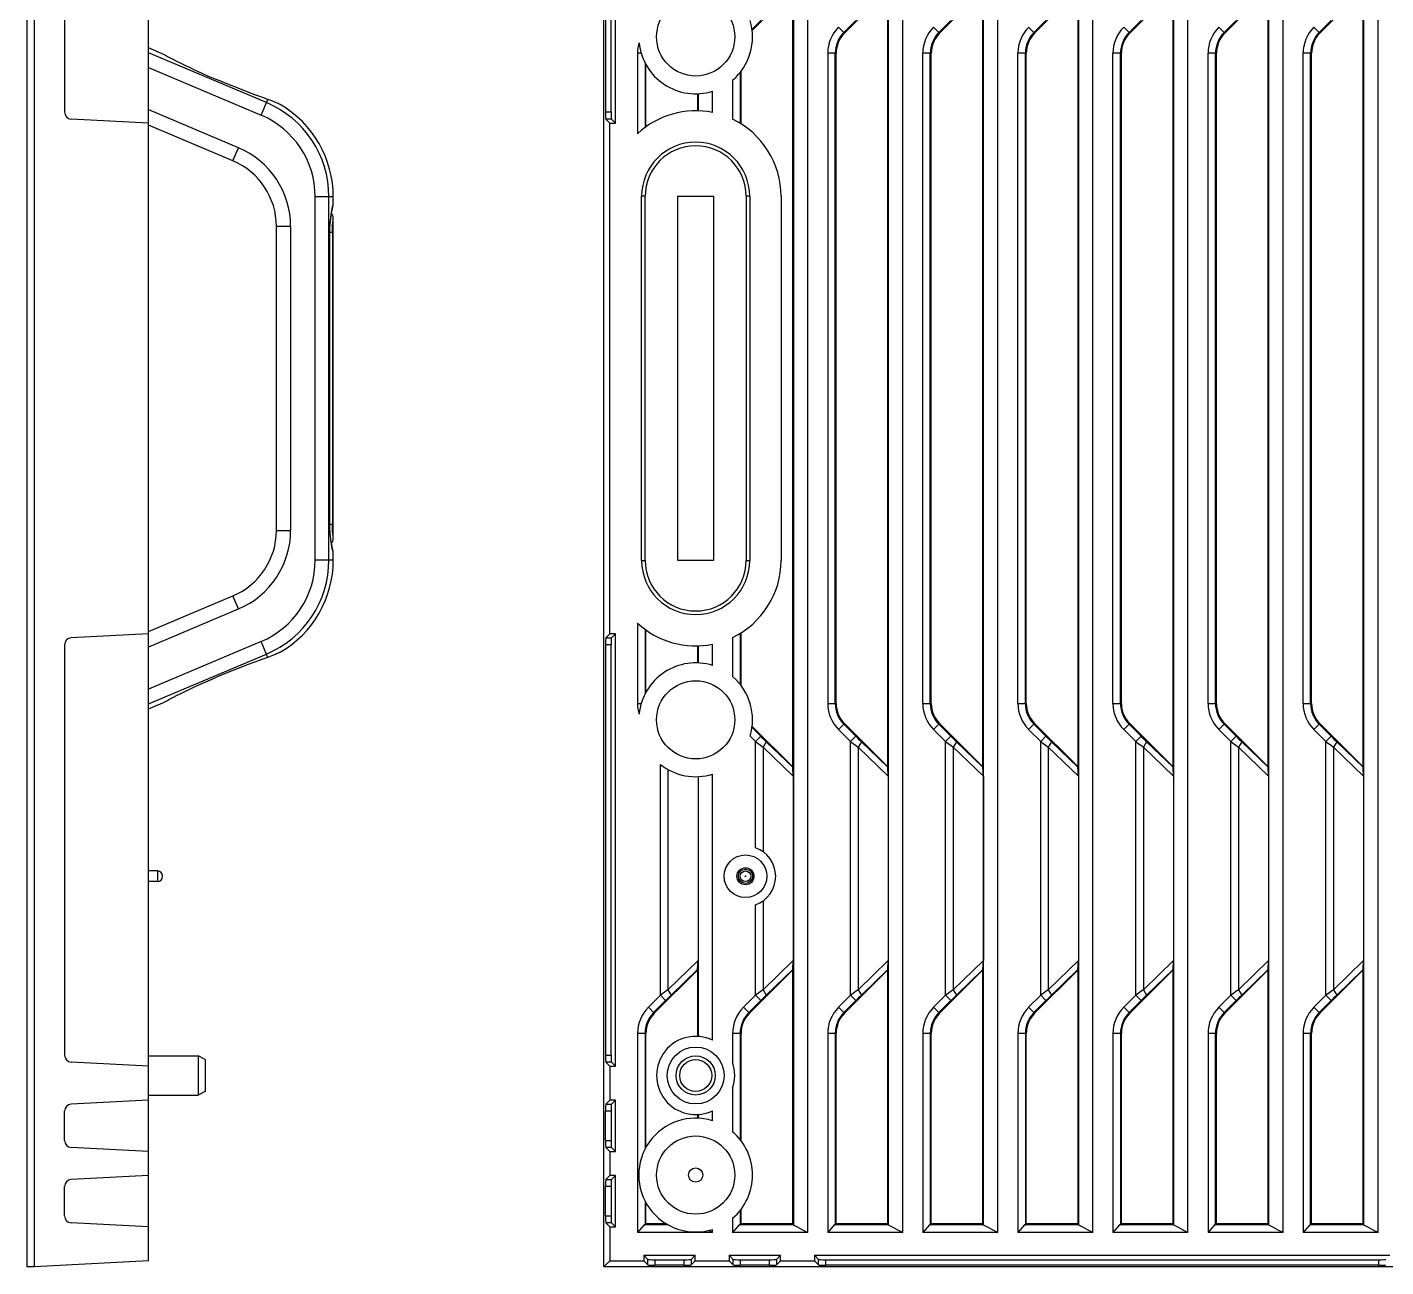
# Model space of a CAD drawing. Header units: millimetres. Extents: x -3132 to 28633, y 682 to 5849.
# Drawn here: x -245.7 to -54.6, y 1456.2 to 1630.4 of the extents above; entities that cross this region are included whole.
import ezdxf

# ---------------------------------------------------------------- set-up
doc = ezdxf.new("R2010")
doc.units = ezdxf.units.MM

msp = doc.modelspace()

# ---------------------------------------------------------------- linework, layer by layer
at = {"linetype": 'Continuous'}
for p, q in [((-245.672, 1456.167), (-245.672, 1705.967)), ((-244.622, 1456.167), (-244.622, 1705.967)), ((-228.622, 1457.006), (-228.622, 1705.128)), ((-164.567, 1456.167), (-164.567, 1705.967)), ((-135.918, 1460.981), (-135.918, 1701.153)), ((-122.548, 1460.981), (-122.548, 1701.153)), ((-109.178, 1460.981), (-109.178, 1701.153)), ((-95.808, 1460.981), (-95.808, 1701.153)), ((-82.438, 1460.981), (-82.438, 1701.153)), ((-69.068, 1460.981), (-69.068, 1701.153)), ((-55.698, 1460.981), (-55.698, 1701.153)), ((-137.911, 1700.247), (-137.911, 1462.047)), ((-124.545, 1462.046), (-124.545, 1700.248)), ((-111.175, 1462.046), (-111.175, 1700.248)), ((-97.805, 1462.046), (-97.805, 1700.248)), ((-84.435, 1462.046), (-84.435, 1700.248)), ((-71.065, 1462.046), (-71.065, 1700.248)), ((-57.695, 1462.046), (-57.695, 1700.248)), ((-162.949, 1616.957), (-162.949, 1677.764)), ((-240.422, 1676.196), (-240.422, 1618.525)), ((-164.347, 1676.196), (-164.347, 1618.525)), ((-163.567, 1618.525), (-163.567, 1676.196)), ((-143.721, 1629.99), (-138.057, 1635.653)), ((-138.057, 1635.653), (-138.057, 1526.481)), ((-130.742, 1629.599), (-124.687, 1635.653)), ((-124.687, 1635.653), (-124.687, 1526.481)), ((-117.372, 1629.599), (-111.317, 1635.653)), ((-111.317, 1635.653), (-111.317, 1526.481)), ((-104.002, 1629.599), (-97.947, 1635.653)), ((-97.947, 1635.653), (-97.947, 1526.481)), ((-90.632, 1629.599), (-84.577, 1635.653)), ((-84.577, 1635.653), (-84.577, 1526.481)), ((-77.262, 1629.599), (-71.207, 1635.653)), ((-71.207, 1635.653), (-71.207, 1526.481)), ((-63.892, 1629.599), (-57.837, 1635.653)), ((-57.837, 1635.653), (-57.837, 1526.481)), ((-143.742, 1630.158), (-142.519, 1631.381)), ((-131.582, 1630.439), (-130.742, 1629.599)), ((-130.837, 1629.693), (-129.149, 1631.381)), ((-118.212, 1630.439), (-117.372, 1629.599)), ((-117.467, 1629.693), (-115.779, 1631.381)), ((-104.842, 1630.439), (-104.002, 1629.599)), ((-104.097, 1629.693), (-102.409, 1631.381)), ((-91.472, 1630.439), (-90.632, 1629.599)), ((-90.727, 1629.693), (-89.039, 1631.381)), ((-78.102, 1630.439), (-77.262, 1629.599)), ((-77.357, 1629.693), (-75.669, 1631.381)), ((-64.732, 1630.439), (-63.892, 1629.599)), ((-63.987, 1629.693), (-62.299, 1631.381)), ((-226.38, 1626.567), (-228.622, 1627.513)), ((-212.034, 1619.841), (-228.622, 1626.838)), ((-226.381, 1626.567), (-226.381, 1626.567)), ((-226.381, 1626.567), (-226.38, 1626.567)), ((-226.243, 1626.492), (-225.957, 1626.337)), ((-159.841, 1626.77), (-159.841, 1615.468)), ((-159.331, 1626.77), (-159.841, 1626.77)), ((-133.101, 1626.77), (-133.101, 1535.364)), ((-131.913, 1626.77), (-133.101, 1626.77)), ((-132.048, 1535.364), (-132.048, 1626.77)), ((-131.913, 1535.364), (-131.913, 1626.77)), ((-119.731, 1535.364), (-119.731, 1626.77)), ((-118.543, 1626.77), (-119.731, 1626.77)), ((-118.678, 1535.364), (-118.678, 1626.77)), ((-118.543, 1535.364), (-118.543, 1626.77)), ((-106.361, 1535.364), (-106.361, 1626.77)), ((-105.173, 1626.77), (-106.361, 1626.77)), ((-105.308, 1535.364), (-105.308, 1626.77)), ((-105.173, 1535.364), (-105.173, 1626.77)), ((-92.991, 1535.364), (-92.991, 1626.77)), ((-91.803, 1626.77), (-92.991, 1626.77)), ((-91.938, 1535.364), (-91.938, 1626.77)), ((-91.803, 1535.364), (-91.803, 1626.77)), ((-79.621, 1535.364), (-79.621, 1626.77)), ((-78.433, 1626.77), (-79.621, 1626.77)), ((-78.568, 1535.364), (-78.568, 1626.77)), ((-78.433, 1535.364), (-78.433, 1626.77)), ((-66.251, 1535.364), (-66.251, 1626.77)), ((-65.063, 1626.77), (-66.251, 1626.77)), ((-65.198, 1535.364), (-65.198, 1626.77)), ((-65.063, 1535.364), (-65.063, 1626.77)), ((-228.622, 1624.747), (-212.783, 1618.066)), ((-158.788, 1625.42), (-158.788, 1616.34)), ((-158.653, 1616.438), (-158.653, 1625.169)), ((-145.418, 1624.073), (-145.418, 1616.924)), ((-145.283, 1616.841), (-145.283, 1624.246)), ((-146.471, 1622.984), (-146.471, 1617.496)), ((-212.783, 1618.066), (-211.845, 1620.289)), ((-151.427, 1621.072), (-151.427, 1618.676)), ((-151.281, 1618.672), (-151.281, 1621.076)), ((-149.288, 1618.44), (-149.288, 1621.429)), ((-215.958, 1613.488), (-228.568, 1618.807)), ((-164.347, 1618.525), (-163.567, 1618.525)), ((-228.622, 1616.957), (-239.474, 1617.526)), ((-216.736, 1611.646), (-228.622, 1616.659)), ((-163.729, 1616.957), (-164.298, 1617.526)), ((-163.518, 1617.526), (-164.298, 1617.526)), ((-163.729, 1545.174), (-163.729, 1616.957)), ((-163.729, 1616.957), (-162.949, 1616.957)), ((-162.949, 1616.957), (-163.518, 1617.526)), ((-216.736, 1611.646), (-215.958, 1613.488)), ((-205.17, 1555.541), (-205.17, 1606.593)), ((-202.622, 1606.593), (-205.17, 1606.593)), ((-203.243, 1555.541), (-203.243, 1606.593)), ((-202.786, 1604.763), (-202.758, 1604.9)), ((-202.758, 1604.9), (-202.732, 1605.022)), ((-202.732, 1605.022), (-202.709, 1605.127)), ((-202.709, 1605.127), (-202.68, 1605.257)), ((-202.68, 1605.257), (-202.653, 1605.376)), ((-202.622, 1605.567), (-202.622, 1606.593)), ((-159.267, 1555.467), (-159.267, 1606.667)), ((-158.767, 1606.667), (-159.267, 1606.667)), ((-158.767, 1555.467), (-158.767, 1606.667)), ((-154.167, 1555.467), (-154.167, 1606.667)), ((-154.167, 1606.667), (-149.167, 1606.667)), ((-149.167, 1606.667), (-149.167, 1555.467)), ((-144.567, 1606.667), (-144.567, 1555.467)), ((-144.067, 1606.667), (-144.567, 1606.667)), ((-144.067, 1606.667), (-144.067, 1555.467)), ((-139.656, 1606.667), (-139.656, 1555.467)), ((-202.816, 1604.609), (-202.786, 1604.763)), ((-202.622, 1558.571), (-202.622, 1603.563)), ((-210.622, 1559.702), (-210.622, 1602.432)), ((-208.622, 1602.432), (-210.622, 1602.432)), ((-208.622, 1602.432), (-208.622, 1559.702)), ((-203.134, 1560.567), (-203.134, 1601.567)), ((-202.753, 1601.567), (-203.134, 1601.567)), ((-203.118, 1560.453), (-203.119, 1601.567)), ((-202.753, 1601.567), (-202.753, 1560.567)), ((-210.622, 1559.702), (-208.622, 1559.702)), ((-203.134, 1560.567), (-202.753, 1560.567)), ((-202.865, 1557.79), (-202.883, 1557.899)), ((-202.843, 1557.67), (-202.865, 1557.79)), ((-202.823, 1557.559), (-202.843, 1557.67)), ((-202.809, 1557.46), (-202.833, 1557.585)), ((-202.803, 1557.456), (-202.823, 1557.559)), ((-202.786, 1557.346), (-202.809, 1557.46)), ((-202.784, 1557.361), (-202.803, 1557.456)), ((-202.764, 1557.243), (-202.786, 1557.346)), ((-202.766, 1557.274), (-202.784, 1557.361)), ((-202.75, 1557.194), (-202.766, 1557.274)), ((-202.745, 1557.149), (-202.764, 1557.243)), ((-202.727, 1557.087), (-202.75, 1557.194)), ((-202.726, 1557.067), (-202.745, 1557.149)), ((-205.17, 1555.541), (-202.622, 1555.541)), ((-202.707, 1556.995), (-202.727, 1557.087)), ((-202.71, 1556.993), (-202.726, 1557.067)), ((-202.689, 1556.901), (-202.71, 1556.993)), ((-202.684, 1556.895), (-202.707, 1556.995)), ((-202.672, 1556.828), (-202.689, 1556.901)), ((-202.649, 1556.742), (-202.684, 1556.895)), ((-202.656, 1556.762), (-202.672, 1556.828)), ((-202.646, 1556.723), (-202.656, 1556.762)), ((-202.643, 1556.717), (-202.649, 1556.742)), ((-202.622, 1556.567), (-202.648, 1556.666)), ((-202.642, 1556.706), (-202.646, 1556.723)), ((-202.637, 1556.688), (-202.643, 1556.717)), ((-202.64, 1556.701), (-202.642, 1556.706)), ((-202.64, 1556.7), (-202.64, 1556.7)), ((-202.622, 1555.541), (-202.622, 1556.567)), ((-159.267, 1555.467), (-158.767, 1555.467)), ((-149.167, 1555.467), (-154.167, 1555.467)), ((-144.567, 1555.467), (-144.067, 1555.467)), ((-228.622, 1545.475), (-216.736, 1550.488)), ((-215.958, 1548.646), (-216.736, 1550.488)), ((-228.568, 1543.327), (-215.958, 1548.646)), ((-159.841, 1546.666), (-159.841, 1535.364)), ((-158.788, 1545.794), (-158.788, 1536.714)), ((-158.653, 1536.964), (-158.653, 1545.696)), ((-228.622, 1545.174), (-239.474, 1544.605)), ((-212.783, 1544.068), (-228.622, 1537.387)), ((-211.845, 1541.845), (-212.783, 1544.068)), ((-163.729, 1545.174), (-164.298, 1544.605)), ((-164.298, 1544.605), (-163.518, 1544.605)), ((-162.949, 1545.174), (-163.729, 1545.174)), ((-162.949, 1545.174), (-163.518, 1544.605)), ((-162.949, 1484.37), (-162.949, 1545.174)), ((-146.471, 1544.638), (-146.471, 1539.15)), ((-145.418, 1545.21), (-145.418, 1538.061)), ((-145.283, 1537.888), (-145.283, 1545.293)), ((-240.422, 1543.607), (-240.422, 1485.938)), ((-228.622, 1535.296), (-212.034, 1542.293)), ((-210.094, 1542.567), (-210.109, 1542.56)), ((-164.347, 1543.607), (-164.347, 1485.938)), ((-163.567, 1543.607), (-164.347, 1543.607)), ((-163.567, 1485.938), (-163.567, 1543.607)), ((-151.427, 1543.458), (-151.427, 1541.063)), ((-151.281, 1541.058), (-151.281, 1543.462)), ((-149.288, 1540.705), (-149.288, 1543.694)), ((-228.622, 1534.621), (-226.38, 1535.567)), ((-226.381, 1535.567), (-226.368, 1535.574)), ((-226.38, 1535.567), (-226.381, 1535.567)), ((-226.368, 1535.574), (-226.243, 1535.642)), ((-159.841, 1535.364), (-159.331, 1535.364)), ((-133.101, 1535.364), (-131.913, 1535.364)), ((-119.731, 1535.364), (-118.543, 1535.364)), ((-106.361, 1535.364), (-105.173, 1535.364)), ((-92.991, 1535.364), (-91.803, 1535.364)), ((-79.621, 1535.364), (-78.433, 1535.364)), ((-66.251, 1535.364), (-65.063, 1535.364)), ((-130.742, 1532.535), (-131.582, 1531.695)), ((-129.149, 1530.753), (-130.837, 1532.44)), ((-124.687, 1526.481), (-130.742, 1532.535)), ((-117.372, 1532.535), (-118.212, 1531.695)), ((-115.779, 1530.753), (-117.467, 1532.44)), ((-111.317, 1526.481), (-117.372, 1532.535)), ((-104.002, 1532.535), (-104.842, 1531.695)), ((-102.409, 1530.753), (-104.097, 1532.44)), ((-97.947, 1526.481), (-104.002, 1532.535)), ((-90.632, 1532.535), (-91.472, 1531.695)), ((-89.039, 1530.753), (-90.727, 1532.44)), ((-84.577, 1526.481), (-90.632, 1532.535)), ((-77.262, 1532.535), (-78.102, 1531.695)), ((-75.669, 1530.753), (-77.357, 1532.44)), ((-71.207, 1526.481), (-77.262, 1532.535)), ((-63.892, 1532.535), (-64.732, 1531.695)), ((-62.299, 1530.753), (-63.987, 1532.44)), ((-57.837, 1526.481), (-63.892, 1532.535)), ((-144.009, 1530.753), (-143.264, 1530.008)), ((-142.519, 1530.753), (-143.742, 1531.976)), ((-138.057, 1526.481), (-143.721, 1532.144)), ((-143.264, 1530.008), (-142.519, 1530.753)), ((-131.582, 1531.695), (-129.894, 1530.008)), ((-129.894, 1530.008), (-129.149, 1530.753)), ((-118.212, 1531.695), (-116.524, 1530.008)), ((-116.524, 1530.008), (-115.779, 1530.753)), ((-104.842, 1531.695), (-103.154, 1530.008)), ((-103.154, 1530.008), (-102.409, 1530.753)), ((-91.472, 1531.695), (-89.784, 1530.008)), ((-89.784, 1530.008), (-89.039, 1530.753)), ((-78.102, 1531.695), (-76.414, 1530.008)), ((-76.414, 1530.008), (-75.669, 1530.753)), ((-64.732, 1531.695), (-63.044, 1530.008)), ((-63.044, 1530.008), (-62.299, 1530.753)), ((-143.264, 1515.079), (-143.264, 1530.008)), ((-141.733, 1529.98), (-142.195, 1529.235)), ((-142.195, 1529.235), (-137.954, 1525.139)), ((-142.195, 1529.235), (-142.195, 1514.524)), ((-138.022, 1526.397), (-141.733, 1529.98)), ((-129.894, 1494.339), (-129.894, 1530.008)), ((-128.363, 1529.98), (-128.825, 1529.235)), ((-128.825, 1529.235), (-124.584, 1525.139)), ((-128.825, 1529.235), (-128.825, 1495.112)), ((-124.652, 1526.397), (-128.363, 1529.98)), ((-116.524, 1494.339), (-116.524, 1530.008)), ((-114.993, 1529.98), (-115.455, 1529.235)), ((-115.455, 1529.235), (-111.214, 1525.139)), ((-115.455, 1529.235), (-115.455, 1495.112)), ((-111.282, 1526.397), (-114.993, 1529.98)), ((-103.154, 1494.339), (-103.154, 1530.008)), ((-101.623, 1529.98), (-102.085, 1529.235)), ((-102.085, 1529.235), (-97.844, 1525.139)), ((-102.085, 1529.235), (-102.085, 1495.112)), ((-97.912, 1526.397), (-101.623, 1529.98)), ((-89.784, 1494.339), (-89.784, 1530.008)), ((-88.253, 1529.98), (-88.715, 1529.235)), ((-88.715, 1529.235), (-84.474, 1525.139)), ((-88.715, 1529.235), (-88.715, 1495.112)), ((-84.542, 1526.397), (-88.253, 1529.98)), ((-76.414, 1494.339), (-76.414, 1530.008)), ((-74.883, 1529.98), (-75.345, 1529.235)), ((-75.345, 1529.235), (-71.104, 1525.139)), ((-75.345, 1529.235), (-75.345, 1495.112)), ((-71.172, 1526.397), (-74.883, 1529.98)), ((-63.044, 1494.339), (-63.044, 1530.008)), ((-61.513, 1529.98), (-61.975, 1529.235)), ((-61.975, 1529.235), (-57.734, 1525.139)), ((-61.975, 1529.235), (-61.975, 1495.112)), ((-57.802, 1526.397), (-61.513, 1529.98)), ((-156.634, 1494.339), (-156.634, 1526.795)), ((-155.565, 1526.081), (-155.565, 1495.112)), ((-151.324, 1525.074), (-151.324, 1499.208)), ((-151.281, 1488.553), (-151.281, 1525.076)), ((-149.288, 1488.026), (-149.288, 1525.429)), ((-138.057, 1526.481), (-138.022, 1526.397)), ((-137.954, 1525.139), (-138.022, 1526.397)), ((-137.954, 1525.139), (-137.954, 1499.208)), ((-124.584, 1525.139), (-124.652, 1526.397)), ((-124.584, 1525.139), (-124.584, 1499.208)), ((-111.317, 1526.481), (-111.282, 1526.397)), ((-111.214, 1525.139), (-111.282, 1526.397)), ((-111.214, 1525.139), (-111.214, 1499.208)), ((-97.947, 1526.481), (-97.912, 1526.397)), ((-97.844, 1525.139), (-97.912, 1526.397)), ((-97.844, 1525.139), (-97.844, 1499.208)), ((-84.474, 1525.139), (-84.542, 1526.397)), ((-84.474, 1525.139), (-84.474, 1499.208)), ((-71.104, 1525.139), (-71.172, 1526.397)), ((-71.104, 1525.139), (-71.104, 1499.208)), ((-57.837, 1526.481), (-57.802, 1526.397)), ((-57.734, 1525.139), (-57.802, 1526.397)), ((-57.734, 1525.139), (-57.734, 1499.208)), ((-227.322, 1511.817), (-228.622, 1511.817)), ((-227.322, 1510.317), (-227.322, 1511.817)), ((-227.322, 1510.317), (-228.622, 1510.317)), ((-226.622, 1511.017), (-226.622, 1511.117)), ((-142.195, 1507.61), (-142.195, 1495.112)), ((-143.264, 1494.339), (-143.264, 1507.055)), ((-151.324, 1499.208), (-155.565, 1495.112)), ((-155.103, 1494.367), (-151.392, 1497.95)), ((-151.427, 1497.866), (-151.392, 1497.95)), ((-151.392, 1497.95), (-151.324, 1499.208)), ((-137.954, 1499.208), (-142.195, 1495.112)), ((-141.733, 1494.367), (-138.022, 1497.95)), ((-138.057, 1497.866), (-138.022, 1497.95)), ((-138.022, 1497.95), (-137.954, 1499.208)), ((-124.584, 1499.208), (-128.825, 1495.112)), ((-128.363, 1494.367), (-124.652, 1497.95)), ((-124.652, 1497.95), (-124.584, 1499.208)), ((-111.214, 1499.208), (-115.455, 1495.112)), ((-114.993, 1494.367), (-111.282, 1497.95)), ((-111.317, 1497.866), (-111.282, 1497.95)), ((-111.282, 1497.95), (-111.214, 1499.208)), ((-97.844, 1499.208), (-102.085, 1495.112)), ((-101.623, 1494.367), (-97.912, 1497.95)), ((-97.947, 1497.866), (-97.912, 1497.95)), ((-97.912, 1497.95), (-97.844, 1499.208)), ((-84.474, 1499.208), (-88.715, 1495.112)), ((-88.253, 1494.367), (-84.542, 1497.95)), ((-84.577, 1497.866), (-84.542, 1497.95)), ((-84.542, 1497.95), (-84.474, 1499.208)), ((-71.104, 1499.208), (-75.345, 1495.112)), ((-74.883, 1494.367), (-71.172, 1497.95)), ((-71.207, 1497.866), (-71.172, 1497.95)), ((-71.172, 1497.95), (-71.104, 1499.208)), ((-57.734, 1499.208), (-61.975, 1495.112)), ((-61.513, 1494.367), (-57.802, 1497.95)), ((-57.837, 1497.866), (-57.802, 1497.95)), ((-57.802, 1497.95), (-57.734, 1499.208)), ((-157.482, 1491.812), (-151.427, 1497.866)), ((-151.427, 1497.866), (-151.427, 1488.562)), ((-144.112, 1491.812), (-138.057, 1497.866)), ((-138.057, 1497.866), (-138.057, 1462.199)), ((-130.742, 1491.812), (-124.687, 1497.866)), ((-124.687, 1497.866), (-124.687, 1462.199)), ((-117.372, 1491.812), (-111.317, 1497.866)), ((-111.317, 1497.866), (-111.317, 1462.199)), ((-104.002, 1491.812), (-97.947, 1497.866)), ((-97.947, 1497.866), (-97.947, 1462.199)), ((-90.632, 1491.812), (-84.577, 1497.866)), ((-84.577, 1497.866), (-84.577, 1462.199)), ((-77.262, 1491.812), (-71.207, 1497.866)), ((-71.207, 1497.866), (-71.207, 1462.199)), ((-63.892, 1491.812), (-57.837, 1497.866)), ((-57.837, 1497.866), (-57.837, 1462.199)), ((-156.634, 1494.339), (-158.322, 1492.652)), ((-155.889, 1493.594), (-156.634, 1494.339)), ((-155.565, 1495.112), (-155.103, 1494.367)), ((-143.264, 1494.339), (-144.952, 1492.652)), ((-142.519, 1493.594), (-143.264, 1494.339)), ((-142.195, 1495.112), (-141.733, 1494.367)), ((-129.894, 1494.339), (-131.582, 1492.652)), ((-129.149, 1493.594), (-129.894, 1494.339)), ((-128.825, 1495.112), (-128.363, 1494.367)), ((-116.524, 1494.339), (-118.212, 1492.652)), ((-115.779, 1493.594), (-116.524, 1494.339)), ((-115.455, 1495.112), (-114.993, 1494.367)), ((-103.154, 1494.339), (-104.842, 1492.652)), ((-102.409, 1493.594), (-103.154, 1494.339)), ((-102.085, 1495.112), (-101.623, 1494.367)), ((-89.784, 1494.339), (-91.472, 1492.652)), ((-89.039, 1493.594), (-89.784, 1494.339)), ((-88.715, 1495.112), (-88.253, 1494.367)), ((-76.414, 1494.339), (-78.102, 1492.652)), ((-75.669, 1493.594), (-76.414, 1494.339)), ((-75.345, 1495.112), (-74.883, 1494.367)), ((-63.044, 1494.339), (-64.732, 1492.652)), ((-62.299, 1493.594), (-63.044, 1494.339)), ((-61.975, 1495.112), (-61.513, 1494.367)), ((-158.322, 1492.652), (-157.482, 1491.812)), ((-155.889, 1493.594), (-157.577, 1491.906)), ((-144.952, 1492.652), (-144.112, 1491.812)), ((-142.519, 1493.594), (-144.207, 1491.906)), ((-131.582, 1492.652), (-130.742, 1491.812)), ((-129.149, 1493.594), (-130.837, 1491.906)), ((-118.212, 1492.652), (-117.372, 1491.812)), ((-115.779, 1493.594), (-117.467, 1491.906)), ((-104.842, 1492.652), (-104.002, 1491.812)), ((-102.409, 1493.594), (-104.097, 1491.906)), ((-91.472, 1492.652), (-90.632, 1491.812)), ((-89.039, 1493.594), (-90.727, 1491.906)), ((-78.102, 1492.652), (-77.262, 1491.812)), ((-77.357, 1491.906), (-75.669, 1493.594)), ((-64.732, 1492.652), (-63.892, 1491.812)), ((-63.987, 1491.906), (-62.299, 1493.594)), ((-159.841, 1488.983), (-159.841, 1460.981)), ((-158.653, 1488.983), (-159.841, 1488.983)), ((-158.788, 1488.983), (-158.788, 1472.714)), ((-158.653, 1472.964), (-158.653, 1488.983)), ((-146.471, 1488.983), (-146.471, 1484.87)), ((-145.283, 1488.983), (-146.471, 1488.983)), ((-145.418, 1488.983), (-145.418, 1474.061)), ((-145.283, 1473.888), (-145.283, 1488.983)), ((-133.101, 1488.983), (-133.101, 1460.981)), ((-131.913, 1488.983), (-133.101, 1488.983)), ((-132.048, 1488.983), (-132.048, 1462.065)), ((-131.913, 1462.199), (-131.913, 1488.983)), ((-118.543, 1488.983), (-119.731, 1488.983)), ((-119.731, 1488.983), (-119.731, 1460.981)), ((-118.678, 1488.983), (-118.678, 1462.065)), ((-118.543, 1462.199), (-118.543, 1488.983)), ((-105.173, 1488.983), (-106.361, 1488.983)), ((-106.361, 1488.983), (-106.361, 1460.981)), ((-105.308, 1488.983), (-105.308, 1462.065)), ((-105.173, 1462.199), (-105.173, 1488.983)), ((-91.803, 1488.983), (-92.991, 1488.983)), ((-92.991, 1488.983), (-92.991, 1460.981)), ((-91.938, 1488.983), (-91.938, 1462.065)), ((-91.803, 1462.199), (-91.803, 1488.983)), ((-78.433, 1488.983), (-79.621, 1488.983)), ((-79.621, 1488.983), (-79.621, 1460.981)), ((-78.568, 1462.065), (-78.568, 1488.983)), ((-78.433, 1462.199), (-78.433, 1488.983)), ((-65.063, 1488.983), (-66.251, 1488.983)), ((-66.251, 1488.983), (-66.251, 1460.981)), ((-65.198, 1462.065), (-65.198, 1488.983)), ((-65.063, 1462.199), (-65.063, 1488.983)), ((-228.622, 1484.37), (-239.474, 1484.939)), ((-228.622, 1485.817), (-221.622, 1485.817)), ((-220.622, 1485.317), (-221.622, 1485.817)), ((-221.622, 1485.817), (-221.622, 1480.317)), ((-220.622, 1485.317), (-220.622, 1480.817)), ((-164.347, 1485.938), (-163.567, 1485.938)), ((-163.729, 1484.37), (-164.298, 1484.939)), ((-163.518, 1484.939), (-164.298, 1484.939)), ((-162.949, 1484.37), (-163.518, 1484.939)), ((-163.729, 1484.37), (-163.729, 1479.607)), ((-163.729, 1484.37), (-162.949, 1484.37)), ((-220.622, 1480.817), (-221.622, 1480.317)), ((-146.471, 1481.264), (-146.471, 1475.15)), ((-228.622, 1479.607), (-239.474, 1479.038)), ((-228.622, 1480.317), (-221.622, 1480.317)), ((-163.729, 1479.607), (-164.298, 1479.038)), ((-164.298, 1479.038), (-163.518, 1479.038)), ((-162.949, 1479.607), (-163.729, 1479.607)), ((-162.949, 1479.607), (-163.518, 1479.038)), ((-162.949, 1472.37), (-162.949, 1479.607)), ((-240.422, 1473.938), (-240.422, 1478.04)), ((-164.347, 1473.938), (-164.347, 1478.04)), ((-163.567, 1478.04), (-164.347, 1478.04)), ((-163.567, 1478.04), (-163.567, 1473.938)), ((-151.427, 1477.572), (-151.427, 1477.063)), ((-151.281, 1477.058), (-151.281, 1477.581)), ((-149.288, 1476.705), (-149.288, 1478.108)), ((-164.347, 1473.938), (-163.567, 1473.938)), ((-228.622, 1472.37), (-239.474, 1472.939)), ((-163.729, 1472.37), (-164.298, 1472.939)), ((-163.518, 1472.939), (-164.298, 1472.939)), ((-163.729, 1472.37), (-163.729, 1469.006)), ((-163.729, 1472.37), (-162.949, 1472.37)), ((-162.949, 1472.37), (-163.518, 1472.939)), ((-240.422, 1463.336), (-240.422, 1467.438)), ((-228.622, 1469.006), (-239.474, 1468.437)), ((-164.347, 1463.336), (-164.347, 1467.438)), ((-163.567, 1467.438), (-164.347, 1467.438)), ((-163.729, 1469.006), (-164.298, 1468.437)), ((-164.298, 1468.437), (-163.518, 1468.437)), ((-162.949, 1469.006), (-163.729, 1469.006)), ((-163.567, 1467.438), (-163.567, 1463.336)), ((-162.949, 1469.006), (-163.518, 1468.437)), ((-162.949, 1461.769), (-162.949, 1469.006)), ((-158.788, 1465.42), (-158.788, 1462.065)), ((-158.653, 1462.199), (-158.653, 1465.169)), ((-145.418, 1464.073), (-145.418, 1462.065)), ((-145.283, 1462.199), (-145.283, 1464.246)), ((-228.622, 1461.769), (-239.474, 1462.337)), ((-164.347, 1463.336), (-163.567, 1463.336)), ((-163.729, 1461.769), (-164.298, 1462.337)), ((-163.518, 1462.337), (-164.298, 1462.337)), ((-163.729, 1461.769), (-163.729, 1457.006)), ((-163.729, 1461.769), (-162.949, 1461.769)), ((-162.949, 1461.769), (-163.518, 1462.337)), ((-158.917, 1462.055), (-159.841, 1460.981)), ((-158.917, 1462.055), (-158.788, 1462.065)), ((-155.518, 1462.055), (-158.917, 1462.055)), ((-158.788, 1462.065), (-158.653, 1462.199)), ((-155.77, 1462.199), (-158.653, 1462.199)), ((-146.471, 1462.984), (-146.471, 1460.981)), ((-145.547, 1462.055), (-146.471, 1460.981)), ((-145.547, 1462.055), (-145.418, 1462.065)), ((-137.915, 1462.053), (-145.547, 1462.055)), ((-145.418, 1462.065), (-145.283, 1462.199)), ((-138.057, 1462.199), (-145.283, 1462.199)), ((-132.177, 1462.055), (-133.101, 1460.981)), ((-132.177, 1462.055), (-132.048, 1462.065)), ((-124.545, 1462.053), (-132.177, 1462.055)), ((-132.048, 1462.065), (-131.913, 1462.199)), ((-124.687, 1462.199), (-131.913, 1462.199)), ((-118.807, 1462.055), (-119.731, 1460.981)), ((-118.807, 1462.055), (-118.678, 1462.065)), ((-111.175, 1462.053), (-118.807, 1462.055)), ((-118.678, 1462.065), (-118.543, 1462.199)), ((-111.317, 1462.199), (-118.543, 1462.199)), ((-105.437, 1462.055), (-106.361, 1460.981)), ((-105.437, 1462.055), (-105.308, 1462.065)), ((-97.805, 1462.053), (-105.437, 1462.055)), ((-105.308, 1462.065), (-105.173, 1462.199)), ((-97.947, 1462.199), (-105.173, 1462.199)), ((-92.067, 1462.055), (-92.991, 1460.981)), ((-92.067, 1462.055), (-91.938, 1462.065)), ((-84.435, 1462.053), (-92.067, 1462.055)), ((-91.938, 1462.065), (-91.803, 1462.199)), ((-84.577, 1462.199), (-91.803, 1462.199)), ((-78.697, 1462.055), (-79.621, 1460.981)), ((-78.697, 1462.055), (-78.568, 1462.065)), ((-71.065, 1462.053), (-78.697, 1462.055)), ((-78.568, 1462.065), (-78.433, 1462.199)), ((-71.207, 1462.199), (-78.433, 1462.199)), ((-65.327, 1462.055), (-66.251, 1460.981)), ((-65.327, 1462.055), (-65.198, 1462.065)), ((-57.695, 1462.053), (-65.327, 1462.055)), ((-65.198, 1462.065), (-65.063, 1462.199)), ((-57.837, 1462.199), (-65.063, 1462.199)), ((-149.288, 1460.981), (-159.841, 1460.981)), ((-149.288, 1460.981), (-149.85, 1461.276)), ((-149.288, 1460.981), (-149.288, 1461.429)), ((-135.918, 1460.981), (-146.471, 1460.981)), ((-122.548, 1460.981), (-133.101, 1460.981)), ((-109.178, 1460.981), (-119.731, 1460.981)), ((-95.808, 1460.981), (-106.361, 1460.981)), ((-82.438, 1460.981), (-92.991, 1460.981)), ((-69.068, 1460.981), (-79.621, 1460.981)), ((-55.698, 1460.981), (-66.251, 1460.981)), ((-158.966, 1457.785), (-158.397, 1457.217)), ((-158.966, 1457.785), (-158.966, 1457.006)), ((-158.966, 1457.785), (-151.729, 1457.785)), ((-151.729, 1457.785), (-152.298, 1457.217)), ((-151.729, 1457.006), (-151.729, 1457.785)), ((-146.966, 1457.785), (-146.397, 1457.217)), ((-146.966, 1457.785), (-139.729, 1457.785)), ((-146.966, 1457.785), (-146.966, 1457.006)), ((-139.729, 1457.785), (-140.298, 1457.217)), ((-139.729, 1457.006), (-139.729, 1457.785)), ((-134.966, 1457.785), (-134.397, 1457.217)), ((-134.966, 1457.785), (-54.049, 1457.785)), ((-134.966, 1457.785), (-134.966, 1457.006)), ((-244.622, 1456.167), (-245.672, 1456.167)), ((-228.622, 1457.006), (-244.622, 1456.167)), ((-163.729, 1457.006), (-164.567, 1456.167)), ((85.233, 1456.167), (-164.567, 1456.167)), ((-163.729, 1457.006), (-158.966, 1457.006)), ((-158.966, 1457.006), (-158.397, 1456.437)), ((-158.397, 1456.437), (-158.397, 1457.217)), ((-157.398, 1457.167), (-157.398, 1456.387)), ((-157.398, 1457.167), (-153.296, 1457.167)), ((-153.296, 1456.387), (-157.398, 1456.387)), ((-153.296, 1456.387), (-153.296, 1457.167)), ((-152.298, 1457.217), (-152.298, 1456.437)), ((-151.729, 1457.006), (-152.298, 1456.437)), ((-151.729, 1457.006), (-146.966, 1457.006)), ((-146.966, 1457.006), (-146.397, 1456.437)), ((-146.397, 1456.437), (-146.397, 1457.217)), ((-145.398, 1457.167), (-141.296, 1457.167)), ((-145.398, 1457.167), (-145.398, 1456.387)), ((-141.296, 1456.387), (-145.398, 1456.387)), ((-141.296, 1456.387), (-141.296, 1457.167)), ((-140.298, 1457.217), (-140.298, 1456.437)), ((-139.729, 1457.006), (-140.298, 1456.437)), ((-139.729, 1457.006), (-134.966, 1457.006)), ((-134.966, 1457.006), (-134.397, 1456.437)), ((-134.397, 1456.437), (-134.397, 1457.217)), ((-133.398, 1457.167), (-55.616, 1457.167)), ((-133.398, 1457.167), (-133.398, 1456.387)), ((-55.616, 1456.387), (-133.398, 1456.387)), ((-55.616, 1456.387), (-55.616, 1457.167))]:
    msp.add_line(p, q, dxfattribs=at)
for points in [[(-226.381, 1626.567), (-226.368, 1626.56), (-226.243, 1626.492)], [(-225.957, 1626.337), (-225.736, 1626.22), (-225.453, 1626.07), (-225.103, 1625.888), (-224.681, 1625.672), (-224.181, 1625.421), (-223.594, 1625.132), (-222.913, 1624.804), (-222.126, 1624.434), (-221.226, 1624.023), (-220.198, 1623.568), (-219.029, 1623.067)], [(-211.845, 1620.289), (-212.676, 1620.588), (-213.64, 1620.942), (-214.748, 1621.357), (-216.018, 1621.846), (-217.466, 1622.421), (-219.029, 1623.067)], [(-210.241, 1619.634), (-210.364, 1619.69), (-210.535, 1619.767), (-210.763, 1619.865), (-211.053, 1619.986), (-211.412, 1620.128), (-211.845, 1620.289)], [(-210.094, 1619.567), (-210.109, 1619.574), (-210.241, 1619.634)], [(-203.134, 1601.567), (-203.11, 1602.427), (-203.037, 1603.295), (-202.935, 1604.051), (-202.822, 1604.685), (-202.719, 1605.169)], [(-203.119, 1601.567), (-203.103, 1602.271), (-203.041, 1603.119), (-202.945, 1603.892), (-202.834, 1604.545), (-202.732, 1605.04), (-202.662, 1605.347), (-202.636, 1605.448)], [(-202.719, 1605.169), (-202.648, 1605.466), (-202.622, 1605.567)], [(-202.653, 1605.376), (-202.645, 1605.412), (-202.642, 1605.425), (-202.636, 1605.45)], [(-202.636, 1605.45), (-202.634, 1605.457), (-202.632, 1605.467), (-202.628, 1605.488), (-202.624, 1605.529), (-202.622, 1605.567)], [(-202.622, 1603.563), (-202.624, 1603.617), (-202.63, 1603.688), (-202.642, 1603.762), (-202.661, 1603.838), (-202.686, 1603.915), (-202.719, 1603.993), (-202.76, 1604.07), (-202.809, 1604.145), (-202.866, 1604.218), (-202.886, 1604.238)], [(-202.883, 1604.236), (-202.88, 1604.252), (-202.864, 1604.347), (-202.848, 1604.439), (-202.832, 1604.526), (-202.816, 1604.609)], [(-202.753, 1601.567), (-202.745, 1602.059), (-202.722, 1602.536), (-202.689, 1602.955), (-202.656, 1603.284), (-202.632, 1603.492), (-202.622, 1603.563)], [(-202.648, 1556.666), (-202.718, 1556.962), (-202.822, 1557.449), (-202.936, 1558.09), (-203.039, 1558.851), (-203.111, 1559.718), (-203.134, 1560.567)], [(-202.833, 1557.585), (-202.858, 1557.721), (-202.871, 1557.793), (-202.884, 1557.868), (-202.898, 1557.946), (-202.911, 1558.026), (-202.924, 1558.109), (-202.938, 1558.196), (-202.951, 1558.285), (-202.964, 1558.376), (-202.977, 1558.471), (-202.99, 1558.568), (-203.002, 1558.668), (-203.015, 1558.771), (-203.026, 1558.877), (-203.038, 1558.985), (-203.049, 1559.095), (-203.059, 1559.208), (-203.069, 1559.324), (-203.078, 1559.441), (-203.086, 1559.561), (-203.093, 1559.683), (-203.1, 1559.807), (-203.106, 1559.933), (-203.11, 1560.061), (-203.114, 1560.19), (-203.117, 1560.321), (-203.118, 1560.453)], [(-202.622, 1558.571), (-202.632, 1558.643), (-202.656, 1558.852), (-202.69, 1559.18), (-202.722, 1559.6), (-202.745, 1560.077), (-202.753, 1560.567)], [(-202.889, 1557.893), (-202.862, 1557.921), (-202.804, 1557.996), (-202.755, 1558.073), (-202.714, 1558.152), (-202.681, 1558.232), (-202.657, 1558.311), (-202.639, 1558.388), (-202.628, 1558.461), (-202.623, 1558.53), (-202.622, 1558.571)], [(-202.622, 1556.567), (-202.624, 1556.616), (-202.629, 1556.65), (-202.632, 1556.666), (-202.634, 1556.674), (-202.635, 1556.679), (-202.637, 1556.688)], [(-211.845, 1541.845), (-212.676, 1541.546), (-213.64, 1541.192), (-214.748, 1540.777), (-216.018, 1540.289), (-217.466, 1539.713), (-219.029, 1539.067)], [(-210.109, 1542.56), (-210.241, 1542.5), (-210.364, 1542.444), (-210.536, 1542.367), (-210.763, 1542.269), (-211.053, 1542.148), (-211.412, 1542.006), (-211.845, 1541.845)], [(-226.243, 1535.642), (-225.957, 1535.797), (-225.736, 1535.914), (-225.453, 1536.064), (-225.103, 1536.246), (-224.681, 1536.462), (-224.181, 1536.713), (-223.594, 1537.002), (-222.912, 1537.331), (-222.126, 1537.7), (-221.225, 1538.111), (-220.198, 1538.566), (-219.029, 1539.067)], [(-141.733, 1529.98), (-141.987, 1530.227), (-142.249, 1530.485), (-142.519, 1530.753)], [(-128.363, 1529.98), (-128.617, 1530.227), (-128.879, 1530.485), (-129.149, 1530.753)], [(-114.993, 1529.98), (-115.247, 1530.227), (-115.509, 1530.485), (-115.779, 1530.753)], [(-101.623, 1529.98), (-101.877, 1530.227), (-102.139, 1530.485), (-102.409, 1530.753)], [(-88.253, 1529.98), (-88.507, 1530.227), (-88.769, 1530.485), (-89.039, 1530.753)], [(-74.883, 1529.98), (-75.137, 1530.227), (-75.399, 1530.485), (-75.669, 1530.753)], [(-61.513, 1529.98), (-61.767, 1530.227), (-62.029, 1530.485), (-62.299, 1530.753)], [(-143.264, 1530.008), (-142.901, 1529.743), (-142.545, 1529.485), (-142.195, 1529.235)], [(-129.894, 1530.008), (-129.531, 1529.743), (-129.175, 1529.485), (-128.825, 1529.235)], [(-116.524, 1530.008), (-116.161, 1529.743), (-115.805, 1529.485), (-115.455, 1529.235)], [(-103.154, 1530.008), (-102.791, 1529.743), (-102.435, 1529.485), (-102.085, 1529.235)], [(-89.784, 1530.008), (-89.421, 1529.743), (-89.065, 1529.485), (-88.715, 1529.235)], [(-76.414, 1530.008), (-76.051, 1529.743), (-75.695, 1529.485), (-75.345, 1529.235)], [(-63.044, 1530.008), (-62.681, 1529.743), (-62.325, 1529.485), (-61.975, 1529.235)], [(-155.565, 1495.112), (-155.915, 1494.862), (-156.272, 1494.604), (-156.634, 1494.339)], [(-155.889, 1493.594), (-155.619, 1493.863), (-155.357, 1494.12), (-155.103, 1494.367)], [(-142.195, 1495.112), (-142.545, 1494.862), (-142.902, 1494.604), (-143.264, 1494.339)], [(-142.519, 1493.594), (-142.249, 1493.863), (-141.987, 1494.12), (-141.733, 1494.367)], [(-128.825, 1495.112), (-129.175, 1494.862), (-129.532, 1494.604), (-129.894, 1494.339)], [(-129.149, 1493.594), (-128.879, 1493.863), (-128.617, 1494.12), (-128.363, 1494.367)], [(-115.455, 1495.112), (-115.805, 1494.862), (-116.162, 1494.604), (-116.524, 1494.339)], [(-115.779, 1493.594), (-115.509, 1493.863), (-115.247, 1494.12), (-114.993, 1494.367)], [(-102.085, 1495.112), (-102.435, 1494.862), (-102.792, 1494.604), (-103.154, 1494.339)], [(-102.409, 1493.594), (-102.139, 1493.863), (-101.877, 1494.12), (-101.623, 1494.367)], [(-88.715, 1495.112), (-89.065, 1494.862), (-89.422, 1494.604), (-89.784, 1494.339)], [(-89.039, 1493.594), (-88.769, 1493.863), (-88.507, 1494.12), (-88.253, 1494.367)], [(-75.345, 1495.112), (-75.695, 1494.862), (-76.052, 1494.604), (-76.414, 1494.339)], [(-75.669, 1493.594), (-75.399, 1493.863), (-75.137, 1494.121), (-74.883, 1494.367)], [(-61.975, 1495.112), (-62.325, 1494.862), (-62.682, 1494.604), (-63.044, 1494.339)], [(-62.299, 1493.594), (-62.029, 1493.863), (-61.767, 1494.121), (-61.513, 1494.367)], [(-137.911, 1462.047), (-137.959, 1462.101), (-138.057, 1462.199)], [(-135.918, 1460.981), (-136.597, 1461.339), (-137.263, 1461.693), (-137.915, 1462.046)], [(-124.541, 1462.047), (-124.589, 1462.101), (-124.687, 1462.199)], [(-122.548, 1460.981), (-123.227, 1461.339), (-123.893, 1461.693), (-124.545, 1462.046)], [(-111.171, 1462.047), (-111.219, 1462.101), (-111.317, 1462.199)], [(-109.178, 1460.981), (-109.857, 1461.339), (-110.523, 1461.693), (-111.175, 1462.046)], [(-97.801, 1462.047), (-97.849, 1462.101), (-97.947, 1462.199)], [(-95.808, 1460.981), (-96.487, 1461.339), (-97.153, 1461.693), (-97.805, 1462.046)], [(-84.431, 1462.047), (-84.479, 1462.101), (-84.577, 1462.199)], [(-82.438, 1460.981), (-83.117, 1461.339), (-83.783, 1461.693), (-84.435, 1462.046)], [(-71.061, 1462.047), (-71.109, 1462.101), (-71.207, 1462.199)], [(-69.068, 1460.981), (-69.747, 1461.339), (-70.413, 1461.693), (-71.065, 1462.046)], [(-57.691, 1462.047), (-57.739, 1462.101), (-57.837, 1462.199)], [(-55.698, 1460.981), (-56.377, 1461.339), (-57.043, 1461.693), (-57.695, 1462.046)]]:
    msp.add_lwpolyline(points, dxfattribs=at)
for centre, radius in [((-151.667, 1629.067), 5.5), ((-151.667, 1533.067), 5.5), ((-144.667, 1511.067), 3), ((-144.667, 1511.067), 1.2), ((-144.667, 1511.067), 1), ((-144.667, 1511.067), 0.75), ((-144.667, 1511.067), 0.05), ((-151.667, 1483.067), 4), ((-151.667, 1483.067), 2.75), ((-151.667, 1483.067), 2.25), ((-151.667, 1469.067), 5.5), ((-151.667, 1469.067), 1)]:
    msp.add_circle(centre, radius, dxfattribs=at)
for centre, radius, start, end in [((-151.667, 1629.067), 8, 310.50526, 16.8128), ((-127.913, 1626.77), 5.188, 135, 179.99999), ((-114.543, 1626.77), 5.188, 135, 179.99999), ((-101.173, 1626.77), 5.188, 135, 179.99999), ((-87.803, 1626.77), 5.188, 135, 179.99999), ((-74.433, 1626.77), 5.188, 135, 179.99999), ((-61.063, 1626.77), 5.188, 135, 179.99999), ((-154.653, 1626.77), 5.188, 163.42216, 179.99998), ((-151.667, 1629.067), 8, 185.85894, 287.30055), ((-127.913, 1626.77), 4.134, 135, 180), ((-127.913, 1626.77), 4, 135, 179.99999), ((-114.543, 1626.77), 4.134, 135, 180), ((-114.543, 1626.77), 4, 135, 179.99999), ((-101.173, 1626.77), 4.134, 135, 180), ((-101.173, 1626.77), 4, 135, 179.99999), ((-87.803, 1626.77), 4.134, 135, 180), ((-87.803, 1626.77), 4, 135, 179.99999), ((-74.433, 1626.77), 4.134, 135, 180), ((-74.433, 1626.77), 4, 135, 179.99999), ((-61.063, 1626.77), 4.134, 135, 180), ((-61.063, 1626.77), 4, 135, 179.99999), ((-239.422, 1618.525), 1, 180, 267), ((-217.622, 1606.593), 14.379, 0, 67.13014), ((-217.622, 1606.593), 15, 0, 59.87549), ((-151.667, 1606.667), 12.011, 78.57582, 132.88421), ((-217.622, 1606.593), 12.452, 0, 67.13014), ((-151.667, 1606.667), 12.011, 0, 64.36684), ((-220.622, 1602.432), 12, 0, 67.13014), ((-151.667, 1606.667), 7.6, 0.00001, 180), ((-151.667, 1606.667), 7.1, 0, 180), ((-220.622, 1602.432), 10, 0, 67.13014), ((-220.622, 1559.702), 10, 292.86986, 0), ((-220.622, 1559.702), 12, 292.86986, 0), ((-217.622, 1555.541), 12.452, 292.86986, 360), ((-217.622, 1555.541), 14.379, 292.86986, 0), ((-217.622, 1555.541), 15, 300.12451, 0), ((-151.667, 1555.467), 7.6, 180.00001, 360), ((-151.667, 1555.467), 7.1, 180, 0), ((-151.667, 1555.467), 12.011, 295.63319, 0), ((-151.667, 1555.467), 12.011, 227.11579, 281.42418), ((-239.422, 1543.607), 1, 93, 180), ((-151.667, 1533.067), 8, 72.69945, 174.14106), ((-151.667, 1533.067), 8, 343.1872, 49.49469), ((-154.653, 1535.364), 5.188, 180.00002, 196.57784), ((-127.913, 1535.364), 5.188, 180.00001, 225), ((-127.913, 1535.364), 4.134, 180, 225), ((-127.913, 1535.364), 4, 180.00001, 225), ((-114.543, 1535.364), 5.188, 180.00001, 225), ((-114.543, 1535.364), 4.134, 180, 225), ((-114.543, 1535.364), 4, 180.00001, 225), ((-101.173, 1535.364), 5.188, 180.00001, 225), ((-101.173, 1535.364), 4.134, 180, 225), ((-101.173, 1535.364), 4, 180.00001, 225), ((-87.803, 1535.364), 5.188, 180.00001, 225), ((-87.803, 1535.364), 4.134, 180, 225), ((-87.803, 1535.364), 4, 180.00001, 225), ((-74.433, 1535.364), 5.188, 180.00001, 225), ((-74.433, 1535.364), 4.134, 180, 225), ((-74.433, 1535.364), 4, 180.00001, 225), ((-61.063, 1535.364), 5.188, 180.00001, 225), ((-61.063, 1535.364), 4.134, 180, 225), ((-61.063, 1535.364), 4, 180.00001, 225), ((-151.667, 1533.067), 8, 231.62406, 287.30055), ((-144.667, 1511.067), 4.25, 289.28236, 70.71764), ((-227.322, 1511.117), 0.7, 0.00036, 90), ((-227.322, 1511.017), 0.7, 270, 359.99964), ((-154.653, 1488.983), 5.188, 135.00003, 180), ((-141.283, 1488.983), 5.188, 135.00003, 180), ((-127.913, 1488.983), 5.188, 135.00003, 180), ((-114.543, 1488.983), 5.188, 135.00003, 180), ((-101.173, 1488.983), 5.188, 135.00003, 180), ((-87.803, 1488.983), 5.188, 135.00003, 180), ((-74.433, 1488.983), 5.188, 135, 180), ((-61.063, 1488.983), 5.188, 135, 180), ((-154.653, 1488.983), 4.134, 135.00001, 179.99999), ((-154.653, 1488.983), 4, 135, 180), ((-141.283, 1488.983), 4.134, 135.00001, 179.99999), ((-141.283, 1488.983), 4, 135, 180), ((-127.913, 1488.983), 4.134, 135.00001, 179.99999), ((-127.913, 1488.983), 4, 135, 180), ((-114.543, 1488.983), 4.134, 135.00001, 179.99999), ((-114.543, 1488.983), 4, 135, 180), ((-101.173, 1488.983), 4.134, 135.00001, 179.99999), ((-101.173, 1488.983), 4, 135, 180), ((-87.803, 1488.983), 4.134, 135.00001, 179.99999), ((-87.803, 1488.983), 4, 135, 180), ((-74.433, 1488.983), 4.134, 135, 180), ((-74.433, 1488.983), 4, 135, 180), ((-61.063, 1488.983), 4.134, 135, 180), ((-61.063, 1488.983), 4, 135, 180), ((-151.667, 1483.067), 5.5, 64.36995, 295.63005), ((-239.422, 1485.938), 1, 180, 267), ((-151.667, 1483.067), 5.5, 340.86575, 19.13425), ((-239.422, 1478.04), 1, 93, 180), ((-151.667, 1469.067), 8, 72.69945, 287.30055), ((-151.667, 1469.067), 8, 310.50525, 49.49475), ((-239.422, 1473.938), 1, 180, 267), ((-239.422, 1467.438), 1, 93, 180), ((-239.422, 1463.336), 1, 180, 267)]:
    msp.add_arc(centre, radius, start, end, dxfattribs=at)
for centre, major_axis, start_param, end_param in [((-164.295, 1618.525), (0, 1), -4.712389, -3.1939525), ((-163.515, 1618.525), (0, 1), -4.712389, -3.1939525), ((-164.295, 1543.607), (0, 1), 0.0523599, 1.5707963), ((-163.515, 1543.607), (0, 1), 0.0523599, 1.5707963), ((-164.295, 1485.938), (0, 1), -4.712389, -3.1939525), ((-163.515, 1485.938), (0, 1), -4.712389, -3.1939525), ((-164.295, 1478.04), (0, 1), 0.0523599, 1.5707963), ((-163.515, 1478.04), (0, 1), 0.0523599, 1.5707963), ((-164.295, 1473.938), (0, 1), -4.712389, -3.1939525), ((-163.515, 1473.938), (0, 1), -4.712389, -3.1939525), ((-164.295, 1467.438), (0, 1), 0.0523599, 1.5707963), ((-163.515, 1467.438), (0, 1), 0.0523599, 1.5707963), ((-164.295, 1463.336), (0, 1), -4.712389, -3.1939525), ((-163.515, 1463.336), (0, 1), -4.712389, -3.1939525), ((-157.398, 1457.219), (1, 0), -3.0892328, -1.5707963), ((-157.398, 1456.44), (1, 0), -3.0892328, -1.5707963), ((-153.296, 1457.219), (1, 0), -1.5707963, -0.0523599), ((-153.296, 1456.44), (1, 0), -1.5707963, -0.0523599), ((-145.398, 1457.219), (1, 0), -3.0892328, -1.5707963), ((-145.398, 1456.44), (1, 0), -3.0892328, -1.5707963), ((-141.296, 1457.219), (1, 0), -1.5707963, -0.0523599), ((-141.296, 1456.44), (1, 0), -1.5707963, -0.0523599), ((-133.398, 1457.219), (1, 0), -3.0892328, -1.5707963), ((-133.398, 1456.44), (1, 0), -3.0892328, -1.5707963), ((-55.616, 1457.219), (1, 0), -1.5707963, -0.0523599), ((-55.616, 1456.44), (1, 0), -1.5707963, -0.0523599)]:
    msp.add_ellipse(centre, major_axis=major_axis, ratio=0.0524078, start_param=start_param, end_param=end_param, dxfattribs=at)

doc.saveas('drawing.dxf')
